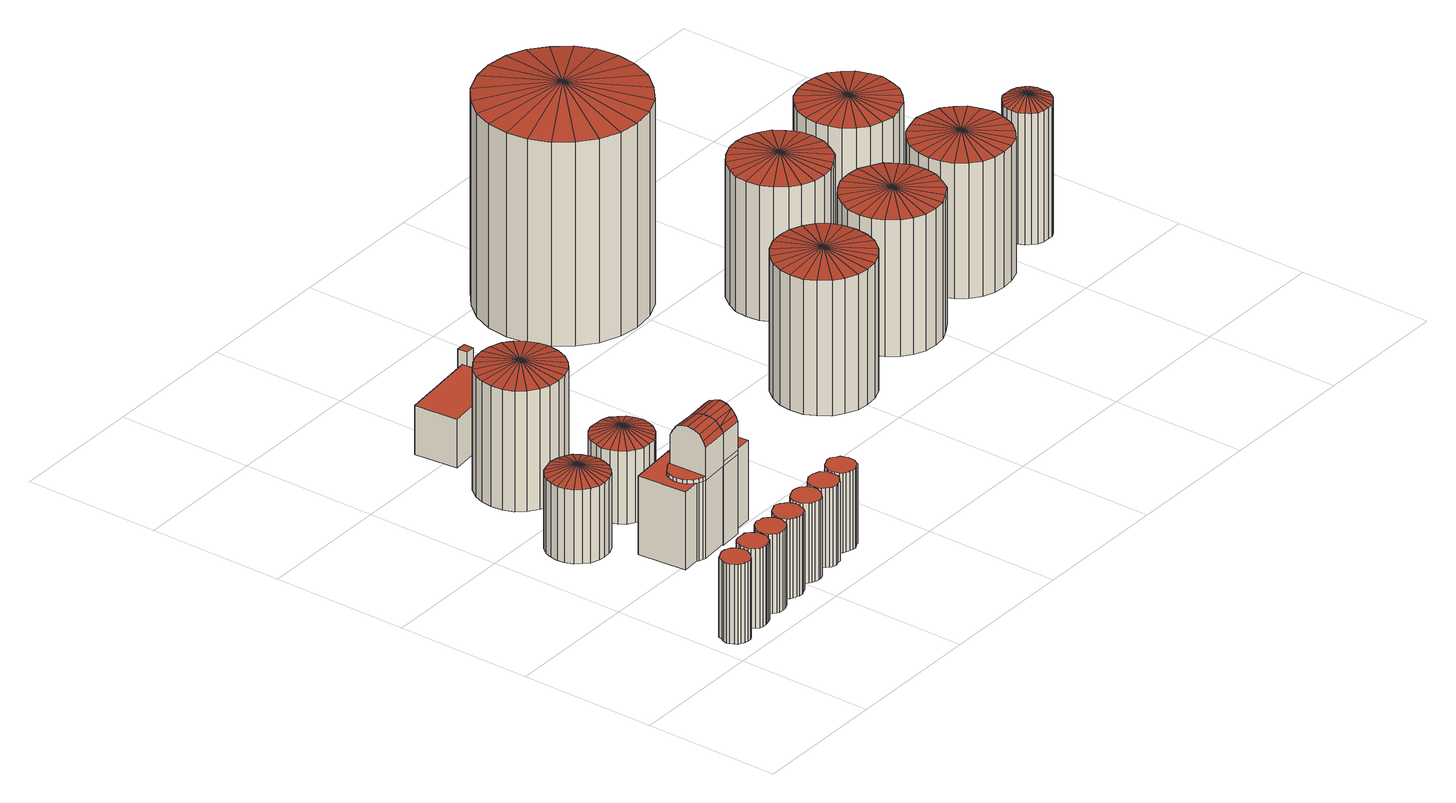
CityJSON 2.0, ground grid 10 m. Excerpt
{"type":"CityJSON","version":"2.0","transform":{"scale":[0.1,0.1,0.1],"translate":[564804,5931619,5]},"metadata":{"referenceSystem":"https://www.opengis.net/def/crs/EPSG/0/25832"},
"CityObjects":{
"building1":{"type":"Building","attributes":{"Grundfläche 2D":3.33,"Grundhöhe NN":5.68},"geometry":[{"type":"Solid","lod":"3","boundaries":[[[[0,1,2,3,4,5,6,7,8,9,10,11,12,13,14,15,16,17,18,19,20,21,22,23,24,25,26]],[[8,27,28,9]],[[9,28,29,10]],[[10,29,30,11]],[[11,30,31,12]],[[12,31,32,13]],[[13,32,33,14]],[[14,33,34,15]],[[15,34,35,16]],[[16,35,36,17]],[[17,36,37,18]],[[18,37,38,39,20,19]],[[20,39,40,21]],[[21,40,41,22]],[[22,41,42,23]],[[23,42,43,44,25,24]],[[25,44,45,26]],[[26,45,46,0]],[[0,46,47,1]],[[1,47,48,2]],[[2,48,49,3]],[[3,49,50,4]],[[4,50,51,5]],[[7,52,27,8]],[[5,51,53,6]],[[6,53,52,7]],[[40,38,34,33,32,31,30,29,28,27,52,53,51,50,49,48,47,46,45,44,43,42,41]],[[38,40,39]],[[36,35,34,38,37]]]],"semantics":{"surfaces":[{"type":"RoofSurface"},{"type":"WallSurface"},{"type":"GroundSurface"}],"values":[[0,1,1,1,1,1,1,1,1,1,1,1,1,1,1,1,1,1,1,1,1,1,1,1,1,1,2,2,2]]}}]},
"building2":{"type":"Building","attributes":{"Grundfläche 2D":3.33,"Grundhöhe NN":5.69},"geometry":[{"type":"Solid","lod":"3","boundaries":[[[[54,55,56,57,58,59,60,61,62,63,64,65,66,67,68,69,70,71,72,73,74,75,76,77,78]],[[62,79,80,63]],[[63,80,81,64]],[[64,81,82,65]],[[65,82,83,66]],[[66,83,84,67]],[[67,84,85,68]],[[68,85,86,69]],[[69,86,87,70]],[[70,87,88,71]],[[71,88,89,72]],[[72,89,90,73]],[[73,90,91,74]],[[74,91,92,75]],[[75,92,93,76]],[[93,94,77,76]],[[77,94,95,78]],[[78,95,96,54]],[[54,96,97,55]],[[55,97,98,56]],[[56,98,99,57]],[[57,99,100,58]],[[58,100,101,59]],[[61,102,79,62]],[[59,101,103,60]],[[60,103,102,61]],[[91,90,89,88,87,86,85,84,83,82,81,80,79,102,103,101,100,99,98,97,96,95,94,93,92]]]],"semantics":{"surfaces":[{"type":"RoofSurface"},{"type":"WallSurface"},{"type":"GroundSurface"}],"values":[[0,1,1,1,1,1,1,1,1,1,1,1,1,1,1,1,1,1,1,1,1,1,1,1,1,1,2]]}}]},
"building3":{"type":"Building","attributes":{"Grundfläche 2D":3.33,"Grundhöhe NN":5.69},"geometry":[{"type":"Solid","lod":"3","boundaries":[[[[104,105,106,107,108,109,110,111,112,113,114,115,116,117,118,119,120,121,122,123,124,125,126,127,128]],[[129,113,112,130]],[[131,114,113,129]],[[132,115,114,131]],[[133,116,115,132]],[[134,117,116,133]],[[135,118,117,134]],[[136,119,118,135]],[[137,120,119,136]],[[138,121,120,137]],[[139,122,121,138]],[[140,123,122,139]],[[141,124,123,140]],[[142,125,124,141]],[[143,126,125,142]],[[144,127,126,143]],[[145,128,127,144]],[[146,104,128,145]],[[147,105,104,146]],[[148,106,105,147]],[[149,107,106,148]],[[150,108,107,149]],[[151,109,108,150]],[[130,112,111,152]],[[153,110,109,151]],[[152,111,110,153]],[[141,140,139,138,137,136,135,134,133,132,131,129,130,152,153,151,150,149,148,147,146,145,144,143,142]]]],"semantics":{"surfaces":[{"type":"RoofSurface"},{"type":"WallSurface"},{"type":"GroundSurface"}],"values":[[0,1,1,1,1,1,1,1,1,1,1,1,1,1,1,1,1,1,1,1,1,1,1,1,1,1,2]]}}]},
"building4":{"type":"Building","attributes":{"Grundfläche 2D":3.33,"Grundhöhe NN":5.7},"geometry":[{"type":"Solid","lod":"3","boundaries":[[[[154,155,156,157,158,159,160,161,162,163,164,165,166,167,106,168,169,170,171,172,173,174,175,176,177,178]],[[179,163,162,180]],[[181,164,163,179]],[[182,165,164,181]],[[183,166,165,182]],[[184,167,166,183]],[[148,106,167,184]],[[185,168,106,148]],[[186,169,168,185]],[[187,170,169,186]],[[188,171,170,187]],[[189,190,173,172,171,188]],[[191,174,173,190]],[[192,175,174,191]],[[193,176,175,192]],[[194,177,176,193]],[[195,178,177,194]],[[196,154,178,195]],[[197,155,154,196]],[[198,156,155,197]],[[199,157,156,198]],[[200,158,157,199]],[[201,159,158,200]],[[180,162,161,202]],[[203,160,159,201]],[[202,161,160,203]],[[191,190,189,188,187,186,185,148,184,183,182,181,179,180,202,203,201,200,199,198,197,196,195,194,193,192]]]],"semantics":{"surfaces":[{"type":"RoofSurface"},{"type":"WallSurface"},{"type":"GroundSurface"}],"values":[[0,1,1,1,1,1,1,1,1,1,1,1,1,1,1,1,1,1,1,1,1,1,1,1,1,1,2]]}}]},
"building5":{"type":"Building","attributes":{"Grundfläche 2D":14.87,"Grundhöhe NN":5.85},"geometry":[{"type":"Solid","lod":"3","boundaries":[[[[204,205,206]],[[206,205,207]],[[208,205,204]],[[209,205,208]],[[210,205,209]],[[211,205,210]],[[212,205,211]],[[213,205,212]],[[214,205,213]],[[215,205,214]],[[216,205,215]],[[217,205,216]],[[218,205,217]],[[219,205,218]],[[220,205,219]],[[221,205,220]],[[222,205,221]],[[223,205,222]],[[224,205,223]],[[225,205,224]],[[226,205,225]],[[227,205,226]],[[228,205,227]],[[207,205,228]],[[206,229,230,204]],[[204,230,231,208]],[[208,231,232,209]],[[209,232,233,210]],[[210,233,234,211]],[[211,234,235,212]],[[212,235,236,213]],[[213,236,237,214]],[[214,237,238,215]],[[215,238,239,216]],[[216,239,240,217]],[[217,240,241,218]],[[218,241,242,219]],[[219,242,243,220]],[[220,243,244,221]],[[221,244,245,222]],[[222,245,246,223]],[[223,246,247,224]],[[224,247,248,225]],[[225,248,249,226]],[[226,249,250,227]],[[227,250,251,228]],[[228,251,252,207]],[[207,252,229,206]],[[247,246,245,244,243,242,241,240,239,238,237,236,235,234,233,232,231,230,229,252,251,250,249,248]]]],"semantics":{"surfaces":[{"type":"RoofSurface"},{"type":"WallSurface"},{"type":"GroundSurface"}],"values":[[0,0,0,0,0,0,0,0,0,0,0,0,0,0,0,0,0,0,0,0,0,0,0,0,1,1,1,1,1,1,1,1,1,1,1,1,1,1,1,1,1,1,1,1,1,1,1,1,2]]}}]},
"building6":{"type":"Building","attributes":{"Grundfläche 2D":14.58,"Grundhöhe NN":5.79},"geometry":[{"type":"Solid","lod":"3","boundaries":[[[[253,254,255,256]],[[257,253,256,258]],[[259,255,254,260,261]],[[258,262,263,264,257]],[[263,262,265,266,267]],[[265,268,269,266]],[[268,270,271,269]],[[270,272,273,274,271]],[[275,276,277,278,279,280,281,282,283,284,285,286,287,288,289,290,291,292,293]],[[294,295,296,297,298,299,300,301,302,303,304,305,306,307,308,309,310]],[[290,289,259,261,260,307,306]],[[262,258,256,255,259,289,288,287,286,272,270,268,265]],[[273,272,286,311,312]],[[312,313,274,273]],[[313,314,271,274]],[[266,269,271,314,315,316,317,307,260,254,253,257,264,263,267]],[[290,306,305,291]],[[291,305,304,292]],[[292,304,303,293]],[[293,303,302,275]],[[275,302,301,276]],[[276,301,300,277]],[[277,300,299,278]],[[298,279,278,299]],[[279,298,297,280]],[[280,297,296,281]],[[281,296,295,282]],[[282,295,294,318,284,283]],[[284,318,319,285]],[[285,319,311,286]],[[320,321,322,308,307,317,316,315,314,323,324]],[[325,309,308,322]],[[326,310,309,325]],[[327,294,310,326]],[[328,318,294,327]],[[329,319,318,328]],[[330,311,319,329]],[[323,312,311,330]],[[323,314,313]],[[323,313,312]],[[328,327,326,325,322,321,320,324,323,330,329]]]],"semantics":{"surfaces":[{"type":"RoofSurface"},{"type":"WallSurface"},{"type":"GroundSurface"}],"values":[[0,0,0,0,0,0,0,0,0,0,1,1,1,1,1,1,1,1,1,1,1,1,1,1,1,1,1,1,1,1,1,1,1,1,1,1,1,1,1,1,2]]}}]},
"building7":{"type":"Building","attributes":{"Grundfläche 2D":3.33,"Grundhöhe NN":5.73},"geometry":[{"type":"Solid","lod":"3","boundaries":[[[[331,332,333,334,335,336,337,338,339,340,341,342,343,344,345,346,347,348,349,350,351,352,353,354,355,356]],[[357,340,339,358]],[[359,341,340,357]],[[360,342,341,359]],[[361,343,342,360]],[[362,344,343,361]],[[363,345,344,362]],[[364,346,345,363]],[[365,347,346,364]],[[366,348,347,365]],[[367,349,348,366]],[[368,350,349,367]],[[369,351,350,368]],[[370,352,351,369]],[[371,353,352,370]],[[372,373,355,354,353,371]],[[374,356,355,373]],[[375,331,356,374]],[[376,332,331,375]],[[377,333,332,376]],[[378,334,333,377]],[[379,335,334,378]],[[380,336,335,379]],[[358,339,338,381]],[[382,337,336,380]],[[381,338,337,382]],[[369,368,367,366,365,364,363,362,361,360,359,357,358,381,382,380,379,378,377,376,375,374,373,372,371,370]]]],"semantics":{"surfaces":[{"type":"RoofSurface"},{"type":"WallSurface"},{"type":"GroundSurface"}],"values":[[0,1,1,1,1,1,1,1,1,1,1,1,1,1,1,1,1,1,1,1,1,1,1,1,1,1,2]]}}]},
"building8":{"type":"Building","attributes":{"Grundfläche 2D":3.33,"Grundhöhe NN":5.72},"geometry":[{"type":"Solid","lod":"3","boundaries":[[[[383,384,385,386,387,388,389,390,391,392,393,394,395,396,397,398,399,400,401,402,403,404,405,406,407,408,409]],[[391,410,411,392]],[[392,411,412,393]],[[393,412,413,394]],[[394,413,414,395]],[[395,414,415,396]],[[396,415,416,397]],[[397,416,417,398]],[[398,417,418,399]],[[399,418,419,400]],[[400,419,420,401]],[[401,420,421,422,403,402]],[[403,422,423,404]],[[404,423,424,405]],[[405,424,425,406]],[[406,425,426,427,408,407]],[[408,427,428,409]],[[409,428,429,383]],[[383,429,430,384]],[[384,430,431,385]],[[385,431,432,386]],[[386,432,433,387]],[[387,433,434,388]],[[390,435,410,391]],[[388,434,436,389]],[[389,436,435,390]],[[423,422,421,420,419,418,417,416,415,414,413,412,411,410,435,436,434,433,432,431,430,429,428,427,426,425,424]]]],"semantics":{"surfaces":[{"type":"RoofSurface"},{"type":"WallSurface"},{"type":"GroundSurface"}],"values":[[0,1,1,1,1,1,1,1,1,1,1,1,1,1,1,1,1,1,1,1,1,1,1,1,1,1,2]]}}]},
"building9":{"type":"Building","attributes":{"Grundfläche 2D":14.74,"Grundhöhe NN":5.73},"geometry":[{"type":"MultiSurface","lod":"3","boundaries":[[[437,438,439,440,441,442,443,444,445,446,447,444,448,449,450,451,452,453,454]],[[455,456,260,254,457]],[[254,253,458,457]],[[458,253,257,459]],[[257,264,263,460,459]],[[263,266,461,460]],[[266,269,462,461]],[[462,269,271]],[[271,273,463,464]],[[464,462,271]],[[273,271,274]],[[307,465,466,467,468,469,470,471,472,473,474,475,476,477,478,479,480,308]],[[446,466,465,447]],[[447,465,307,481]],[[482,315,312,483,484,485,486,481,307,317]],[[487,483,312,488]],[[450,487,488,489]],[[450,489,490,451]],[[478,477,453,452,451,490]],[[453,477,476,454]],[[454,476,475,437]],[[437,475,474,438]],[[438,474,473,439]],[[472,440,439,473]],[[440,472,471,441]],[[441,471,470,442]],[[442,470,469,443]],[[443,469,468,467,445,444]],[[445,467,466,446]],[[455,444,447,481,260,456]],[[253,254,260,481,486,485,484,483,273,271,269,266,263,264,257]],[[273,483,487,463]],[[463,487,450,464]],[[461,462,464,450,449,448,444,455,457,458,459,460]],[[491,480,479,492]],[[493,308,480,491]],[[494,495,496,497,498,312,315,482,317,307,308,493]],[[499,488,312,498]],[[500,489,488,499]],[[492,479,478,501]],[[502,490,489,500]],[[501,478,490,502]],[[492,501,502,500,499,498,497,496,495,494,493,491]]],"semantics":{"surfaces":[{"type":"RoofSurface"},{"type":"WallSurface"},{"type":"GroundSurface"}],"values":[0,0,0,0,0,0,0,0,0,0,0,0,1,1,1,1,1,1,1,1,1,1,1,1,1,1,1,1,1,1,1,1,1,1,1,1,1,1,1,1,1,1,2]}}]},
"building10":{"type":"Building","attributes":{"Grundfläche 2D":14.87,"Grundhöhe NN":5.83},"geometry":[{"type":"Solid","lod":"3","boundaries":[[[[503,504,505]],[[505,504,506]],[[507,504,503]],[[508,504,507]],[[509,504,508]],[[510,504,509]],[[511,504,510]],[[512,504,511]],[[513,504,512]],[[514,504,513]],[[515,504,514]],[[516,504,515]],[[517,504,516]],[[518,504,517]],[[519,504,518]],[[520,504,519]],[[521,504,520]],[[522,504,521]],[[523,504,522]],[[524,504,523]],[[525,504,524]],[[526,504,525]],[[527,504,526]],[[506,504,527]],[[505,528,529,503]],[[503,529,530,507]],[[507,530,531,508]],[[508,531,532,509]],[[509,532,533,510]],[[510,533,534,511]],[[511,534,535,512]],[[512,535,536,513]],[[513,536,537,514]],[[514,537,538,515]],[[515,538,539,516]],[[516,539,540,517]],[[517,540,541,518]],[[518,541,542,519]],[[519,542,543,520]],[[520,543,544,521]],[[521,544,545,522]],[[522,545,546,523]],[[523,546,547,524]],[[524,547,548,525]],[[525,548,549,526]],[[526,549,550,527]],[[527,550,551,506]],[[506,551,528,505]],[[545,544,543,542,541,540,539,538,537,536,535,534,533,532,531,530,529,528,551,550,549,548,547,546]]]],"semantics":{"surfaces":[{"type":"RoofSurface"},{"type":"WallSurface"},{"type":"GroundSurface"}],"values":[[0,0,0,0,0,0,0,0,0,0,0,0,0,0,0,0,0,0,0,0,0,0,0,0,1,1,1,1,1,1,1,1,1,1,1,1,1,1,1,1,1,1,1,1,1,1,1,1,2]]}}]},
"building11":{"type":"Building","attributes":{"Grundfläche 2D":30.1,"Grundhöhe NN":5.83},"geometry":[{"type":"Solid","lod":"3","boundaries":[[[[552,553,554]],[[554,553,555]],[[556,553,552]],[[557,553,556]],[[558,553,557]],[[559,553,558]],[[560,553,559]],[[561,553,560]],[[562,553,561]],[[563,553,562]],[[564,553,563]],[[565,553,564]],[[566,553,565]],[[567,553,566]],[[568,553,567]],[[569,553,568]],[[570,553,569]],[[571,553,570]],[[572,553,571]],[[573,553,572]],[[574,553,573]],[[575,553,574]],[[576,553,575]],[[555,553,576]],[[554,577,578,552]],[[552,578,579,556]],[[556,579,580,557]],[[557,580,581,558]],[[558,581,582,559]],[[559,582,583,560]],[[560,583,584,561]],[[561,584,585,562]],[[562,585,586,563]],[[563,586,587,564]],[[564,587,588,565]],[[565,588,589,566]],[[566,589,590,567]],[[567,590,591,568]],[[568,591,592,569]],[[569,592,593,570]],[[570,593,594,571]],[[571,594,595,572]],[[572,595,596,573]],[[573,596,597,574]],[[574,597,598,575]],[[555,599,577,554]],[[575,598,600,576]],[[576,600,599,555]],[[592,591,590,589,588,587,586,585,584,583,582,581,580,579,578,577,599,600,598,597,596,595,594,593]]]],"semantics":{"surfaces":[{"type":"RoofSurface"},{"type":"WallSurface"},{"type":"GroundSurface"}],"values":[[0,0,0,0,0,0,0,0,0,0,0,0,0,0,0,0,0,0,0,0,0,0,0,0,1,1,1,1,1,1,1,1,1,1,1,1,1,1,1,1,1,1,1,1,1,1,1,1,2]]}}]},
"building12":{"type":"Building","attributes":{"Grundfläche 2D":3.33,"Grundhöhe NN":5.7},"geometry":[{"type":"Solid","lod":"3","boundaries":[[[[601,602,603,604,605,606,607,608,609,610,611,612,613,614,615,616,617,618,619,620,621,622,623,624,625,626,627]],[[609,628,629,610]],[[610,629,630,611]],[[611,630,631,612]],[[612,631,632,613]],[[613,632,633,614]],[[614,633,634,615]],[[615,634,635,616]],[[616,635,636,617]],[[617,636,637,618]],[[618,637,638,619]],[[619,638,639,640,621,620]],[[621,640,641,622]],[[622,641,642,623]],[[623,642,643,624]],[[624,643,644,645,626,625]],[[626,645,646,627]],[[627,646,647,601]],[[601,647,648,602]],[[602,648,649,603]],[[603,649,650,604]],[[604,650,651,605]],[[605,651,652,606]],[[608,653,628,609]],[[606,652,654,607]],[[607,654,653,608]],[[641,640,639,638,637,636,635,634,633,632,631,630,629,628,653,654,652,651,650,649,648,647,646,645,644,643,642]]]],"semantics":{"surfaces":[{"type":"RoofSurface"},{"type":"WallSurface"},{"type":"GroundSurface"}],"values":[[0,1,1,1,1,1,1,1,1,1,1,1,1,1,1,1,1,1,1,1,1,1,1,1,1,1,2]]}}]},
"building13":{"type":"Building","attributes":{"Grundfläche 2D":19.23,"Grundhöhe NN":5.72},"geometry":[{"type":"Solid","lod":"3","boundaries":[[[[655,656,657,658]],[[658,659,660,655]],[[655,660,661,656]],[[656,661,662,657]],[[657,662,659,658]],[[659,662,661,660]]]],"semantics":{"surfaces":[{"type":"RoofSurface"},{"type":"WallSurface"},{"type":"GroundSurface"}],"values":[[0,1,1,1,1,2]]}}]},
"building14":{"type":"Building","attributes":{"Grundfläche 2D":0.496,"Grundhöhe NN":5.68},"geometry":[{"type":"Solid","lod":"3","boundaries":[[[[663,664,665,666]],[[666,667,668,663]],[[663,668,669,664]],[[664,669,670,665]],[[665,670,667,666]],[[667,670,669,668]]]],"semantics":{"surfaces":[{"type":"RoofSurface"},{"type":"WallSurface"},{"type":"GroundSurface"}],"values":[[0,1,1,1,1,2]]}}]},
"building15":{"type":"Building","attributes":{"Grundfläche 2D":39.16,"Grundhöhe NN":5.37},"geometry":[{"type":"Solid","lod":"3","boundaries":[[[[671,672,673]],[[673,672,674]],[[675,672,671]],[[676,672,675]],[[677,672,676]],[[678,672,677]],[[679,672,678]],[[680,672,679]],[[681,672,680]],[[682,672,681]],[[683,672,682]],[[684,672,683]],[[685,672,684]],[[686,672,685]],[[687,672,686]],[[688,672,687]],[[689,672,688]],[[690,672,689]],[[691,672,690]],[[692,672,691]],[[693,672,692]],[[694,672,693]],[[695,672,694]],[[674,672,695]],[[673,696,697,671]],[[671,697,698,675]],[[675,698,699,676]],[[676,699,700,677]],[[677,700,701,678]],[[678,701,702,679]],[[679,702,703,680]],[[680,703,704,681]],[[681,704,705,682]],[[682,705,706,683]],[[683,706,707,684]],[[684,707,708,685]],[[685,708,709,686]],[[686,709,710,687]],[[687,710,711,688]],[[688,711,712,689]],[[689,712,713,690]],[[690,713,714,691]],[[691,714,715,692]],[[674,716,696,673]],[[692,715,717,693]],[[693,717,718,694]],[[694,718,719,695]],[[695,719,716,674]],[[715,714,713,712,711,710,709,708,707,706,705,704,703,702,701,700,699,698,697,696,716,719,718,717]]]],"semantics":{"surfaces":[{"type":"RoofSurface"},{"type":"WallSurface"},{"type":"GroundSurface"}],"values":[[0,0,0,0,0,0,0,0,0,0,0,0,0,0,0,0,0,0,0,0,0,0,0,0,1,1,1,1,1,1,1,1,1,1,1,1,1,1,1,1,1,1,1,1,1,1,1,1,2]]}}]},
"building16":{"type":"Building","attributes":{"Grundfläche 2D":111.4,"Grundhöhe NN":5.17},"geometry":[{"type":"Solid","lod":"3","boundaries":[[[[720,721,722]],[[722,721,723]],[[724,721,720]],[[725,721,724]],[[726,721,725]],[[727,721,726]],[[728,721,727]],[[729,721,728]],[[730,721,729]],[[731,721,730]],[[732,721,731]],[[733,721,732]],[[734,721,733]],[[735,721,734]],[[736,721,735]],[[737,721,736]],[[738,721,737]],[[739,721,738]],[[740,721,739]],[[741,721,740]],[[742,721,741]],[[743,721,742]],[[744,721,743]],[[723,721,744]],[[722,745,746,720]],[[720,746,747,724]],[[724,747,748,725]],[[725,748,749,726]],[[726,749,750,727]],[[727,750,751,728]],[[728,751,752,729]],[[729,752,753,730]],[[730,753,754,731]],[[731,754,755,732]],[[732,755,756,733]],[[733,756,757,734]],[[734,757,758,735]],[[735,758,759,736]],[[736,759,760,737]],[[737,760,761,738]],[[738,761,762,739]],[[739,762,763,740]],[[740,763,764,741]],[[741,764,765,742]],[[742,765,766,743]],[[723,767,745,722]],[[743,766,768,744]],[[744,768,767,723]],[[757,756,755,754,753,752,751,750,749,748,747,746,745,767,768,766,765,764,763,762,761,760,759,758]]]],"semantics":{"surfaces":[{"type":"RoofSurface"},{"type":"WallSurface"},{"type":"GroundSurface"}],"values":[[0,0,0,0,0,0,0,0,0,0,0,0,0,0,0,0,0,0,0,0,0,0,0,0,1,1,1,1,1,1,1,1,1,1,1,1,1,1,1,1,1,1,1,1,1,1,1,1,2]]}}]},
"building17":{"type":"Building","attributes":{"Grundfläche 2D":39.15,"Grundhöhe NN":5.36},"geometry":[{"type":"Solid","lod":"3","boundaries":[[[[769,770,771]],[[771,770,772]],[[773,770,769]],[[774,770,773]],[[775,770,774]],[[776,770,775]],[[777,770,776]],[[778,770,777]],[[779,770,778]],[[780,770,779]],[[781,770,780]],[[782,770,781]],[[783,770,782]],[[784,770,783]],[[785,770,784]],[[786,770,785]],[[787,770,786]],[[788,770,787]],[[789,770,788]],[[790,770,789]],[[791,770,790]],[[792,770,791]],[[793,770,792]],[[772,770,793]],[[771,794,795,769]],[[769,795,796,773]],[[773,796,797,774]],[[774,797,798,775]],[[775,798,799,776]],[[776,799,800,777]],[[777,800,801,778]],[[778,801,802,779]],[[779,802,803,780]],[[780,803,804,781]],[[781,804,805,782]],[[782,805,806,783]],[[783,806,807,784]],[[784,807,808,785]],[[785,808,809,786]],[[786,809,810,787]],[[787,810,811,788]],[[788,811,812,789]],[[789,812,813,790]],[[790,813,814,791]],[[772,815,794,771]],[[791,814,816,792]],[[792,816,817,793]],[[793,817,815,772]],[[812,811,810,809,808,807,806,805,804,803,802,801,800,799,798,797,796,795,794,815,817,816,814,813]]]],"semantics":{"surfaces":[{"type":"RoofSurface"},{"type":"WallSurface"},{"type":"GroundSurface"}],"values":[[0,0,0,0,0,0,0,0,0,0,0,0,0,0,0,0,0,0,0,0,0,0,0,0,1,1,1,1,1,1,1,1,1,1,1,1,1,1,1,1,1,1,1,1,1,1,1,1,2]]}}]},
"building18":{"type":"Building","attributes":{"Grundfläche 2D":39.16,"Grundhöhe NN":5.23},"geometry":[{"type":"Solid","lod":"3","boundaries":[[[[818,819,820]],[[820,819,821]],[[822,819,818]],[[823,819,822]],[[824,819,823]],[[825,819,824]],[[826,819,825]],[[827,819,826]],[[828,819,827]],[[829,819,828]],[[830,819,829]],[[831,819,830]],[[832,819,831]],[[833,819,832]],[[834,819,833]],[[835,819,834]],[[836,819,835]],[[837,819,836]],[[838,819,837]],[[839,819,838]],[[840,819,839]],[[841,819,840]],[[842,819,841]],[[821,819,842]],[[820,843,844,818]],[[818,844,845,822]],[[822,845,846,823]],[[823,846,847,824]],[[824,847,848,825]],[[825,848,849,826]],[[826,849,850,827]],[[827,850,851,828]],[[828,851,852,829]],[[829,852,853,830]],[[830,853,854,831]],[[831,854,855,832]],[[832,855,856,833]],[[833,856,857,834]],[[834,857,858,835]],[[835,858,859,836]],[[836,859,860,837]],[[837,860,861,838]],[[838,861,862,839]],[[839,862,863,840]],[[840,863,864,841]],[[821,865,843,820]],[[841,864,866,842]],[[842,866,865,821]],[[851,850,849,848,847,846,845,844,843,865,866,864,863,862,861,860,859,858,857,856,855,854,853,852]]]],"semantics":{"surfaces":[{"type":"RoofSurface"},{"type":"WallSurface"},{"type":"GroundSurface"}],"values":[[0,0,0,0,0,0,0,0,0,0,0,0,0,0,0,0,0,0,0,0,0,0,0,0,1,1,1,1,1,1,1,1,1,1,1,1,1,1,1,1,1,1,1,1,1,1,1,1,2]]}}]},
"building19":{"type":"Building","attributes":{"Grundfläche 2D":39.16,"Grundhöhe NN":5.31},"geometry":[{"type":"Solid","lod":"3","boundaries":[[[[867,868,869]],[[869,868,870]],[[871,868,867]],[[872,868,871]],[[873,868,872]],[[874,868,873]],[[875,868,874]],[[876,868,875]],[[877,868,876]],[[878,868,877]],[[879,868,878]],[[880,868,879]],[[881,868,880]],[[882,868,881]],[[883,868,882]],[[884,868,883]],[[885,868,884]],[[886,868,885]],[[887,868,886]],[[888,868,887]],[[889,868,888]],[[890,868,889]],[[891,868,890]],[[870,868,891]],[[869,892,893,867]],[[867,893,894,871]],[[871,894,895,872]],[[872,895,896,873]],[[873,896,897,874]],[[874,897,898,875]],[[875,898,899,876]],[[876,899,900,877]],[[877,900,901,878]],[[878,901,902,879]],[[879,902,903,880]],[[880,903,904,881]],[[881,904,905,882]],[[882,905,906,883]],[[883,906,907,884]],[[884,907,908,885]],[[885,908,909,886]],[[886,909,910,887]],[[887,910,911,888]],[[870,912,892,869]],[[888,911,913,889]],[[889,913,914,890]],[[890,914,915,891]],[[891,915,912,870]],[[905,904,903,902,901,900,899,898,897,896,895,894,893,892,912,915,914,913,911,910,909,908,907,906]]]],"semantics":{"surfaces":[{"type":"RoofSurface"},{"type":"WallSurface"},{"type":"GroundSurface"}],"values":[[0,0,0,0,0,0,0,0,0,0,0,0,0,0,0,0,0,0,0,0,0,0,0,0,1,1,1,1,1,1,1,1,1,1,1,1,1,1,1,1,1,1,1,1,1,1,1,1,2]]}}]},
"building20":{"type":"Building","attributes":{"Grundfläche 2D":39.16,"Grundhöhe NN":5.21},"geometry":[{"type":"Solid","lod":"3","boundaries":[[[[916,917,918]],[[918,917,919]],[[920,917,916]],[[921,917,920]],[[922,917,921]],[[923,917,922]],[[924,917,923]],[[925,917,924]],[[926,917,925]],[[927,917,926]],[[928,917,927]],[[929,917,928]],[[930,917,929]],[[931,917,930]],[[932,917,931]],[[933,917,932]],[[934,917,933]],[[935,917,934]],[[936,917,935]],[[937,917,936]],[[938,917,937]],[[939,917,938]],[[940,917,939]],[[919,917,940]],[[918,941,942,916]],[[916,942,943,920]],[[920,943,944,921]],[[921,944,945,922]],[[922,945,946,923]],[[923,946,947,924]],[[924,947,948,925]],[[925,948,949,926]],[[926,949,950,927]],[[927,950,951,928]],[[928,951,952,929]],[[929,952,953,930]],[[930,953,954,931]],[[931,954,955,932]],[[932,955,956,933]],[[933,956,957,934]],[[934,957,958,935]],[[935,958,959,936]],[[919,960,941,918]],[[936,959,961,937]],[[937,961,962,938]],[[938,962,963,939]],[[939,963,964,940]],[[940,964,960,919]],[[957,956,955,954,953,952,951,950,949,948,947,946,945,944,943,942,941,960,964,963,962,961,959,958]]]],"semantics":{"surfaces":[{"type":"RoofSurface"},{"type":"WallSurface"},{"type":"GroundSurface"}],"values":[[0,0,0,0,0,0,0,0,0,0,0,0,0,0,0,0,0,0,0,0,0,0,0,0,1,1,1,1,1,1,1,1,1,1,1,1,1,1,1,1,1,1,1,1,1,1,1,1,2]]}}]},
"building21":{"type":"Building","attributes":{"Grundfläche 2D":8.77,"Grundhöhe NN":5.36},"geometry":[{"type":"Solid","lod":"3","boundaries":[[[[965,966,967]],[[967,966,968]],[[969,966,965]],[[970,966,969]],[[971,966,970]],[[972,966,971]],[[973,966,972]],[[974,966,973]],[[975,966,974]],[[976,966,975]],[[977,966,976]],[[978,966,977]],[[979,966,978]],[[980,966,979]],[[981,966,980]],[[982,966,981]],[[983,966,982]],[[984,966,983]],[[985,966,984]],[[986,966,985]],[[987,966,986]],[[988,966,987]],[[989,966,988]],[[968,966,989]],[[967,990,991,965]],[[965,991,992,969]],[[969,992,993,970]],[[970,993,994,971]],[[971,994,995,972]],[[972,995,996,973]],[[973,996,997,974]],[[974,997,998,975]],[[975,998,999,976]],[[976,999,1000,977]],[[977,1000,1001,978]],[[978,1001,1002,979]],[[979,1002,1003,980]],[[980,1003,1004,981]],[[981,1004,1005,982]],[[982,1005,1006,983]],[[983,1006,1007,984]],[[984,1007,1008,985]],[[985,1008,1009,986]],[[986,1009,1010,987]],[[987,1010,1011,988]],[[988,1011,1012,989]],[[989,1012,1013,968]],[[968,1013,990,967]],[[1004,1003,1002,1001,1000,999,998,997,996,995,994,993,992,991,990,1013,1012,1011,1010,1009,1008,1007,1006,1005]]]],"semantics":{"surfaces":[{"type":"RoofSurface"},{"type":"WallSurface"},{"type":"GroundSurface"}],"values":[[0,0,0,0,0,0,0,0,0,0,0,0,0,0,0,0,0,0,0,0,0,0,0,0,1,1,1,1,1,1,1,1,1,1,1,1,1,1,1,1,1,1,1,1,1,1,1,1,2]]}}]}
},
"vertices":[
[25,14,67],[26,16,67],[26,19,67],[25,21,67],[24,24,67],[22,26,67],[20,27,67],[18,28,67],[15,28,67],[12,27,67],[10,26,67],[8,25,67],[7,22,67],[6,20,67],[5,17,67],[6,15,67],[7,12,67],[8,10,67],[10,9,67],[12,8,67],[13,8,67],[15,7,67],[18,7,67],[20,8,67],[21,9,67],[22,10,67],[24,12,67],[15,28,7],[12,27,7],[10,26,7],[8,25,7],[7,22,7],[6,20,7],[5,17,7],[6,15,7],[7,12,7],[8,10,7],[10,9,7],[12,8,7],[13,8,7],[15,7,7],[18,7,7],[20,8,7],[21,9,7],[22,10,7],[24,12,7],[25,14,7],[26,16,7],[26,19,7],[25,21,7],[24,24,7],[22,26,7],[18,28,7],[20,27,7],
[48,16,67],[48,19,67],[48,22,67],[48,24,67],[46,26,67],[45,28,67],[42,30,67],[40,30,67],[37,30,67],[35,30,67],[32,29,67],[30,27,67],[29,25,67],[28,23,67],[28,20,67],[28,17,67],[29,15,67],[31,13,67],[33,11,67],[35,10,67],[38,10,67],[40,10,67],[43,11,67],[45,12,67],[46,14,67],[37,30,7],[35,30,7],[32,29,7],[30,27,7],[29,25,7],[28,23,7],[28,20,7],[28,17,7],[29,15,7],[31,13,7],[33,11,7],[35,10,7],[38,10,7],[40,10,7],[43,11,7],[45,12,7],[46,14,7],[48,16,7],[48,19,7],[48,22,7],[48,24,7],[46,26,7],[45,28,7],[40,30,7],[42,30,7],
[69,19,67],[70,21,67],[70,24,67],[69,26,67],[68,28,67],[66,30,67],[64,32,67],[61,32,67],[59,33,67],[56,32,67],[54,31,67],[52,29,67],[50,27,67],[49,25,67],[49,22,67],[49,20,67],[50,17,67],[52,15,67],[54,13,67],[56,12,67],[59,12,67],[61,12,67],[64,13,67],[66,14,67],[68,16,67],[56,32,7],[59,33,7],[54,31,7],[52,29,7],[50,27,7],[49,25,7],[49,22,7],[49,20,7],[50,17,7],[52,15,7],[54,13,7],[56,12,7],[59,12,7],[61,12,7],[64,13,7],[66,14,7],[68,16,7],[69,19,7],[70,21,7],[70,24,7],[69,26,7],[68,28,7],[66,30,7],[61,32,7],[64,32,7],
[90,21,67],[91,23,67],[91,26,67],[90,28,67],[89,31,67],[87,32,67],[85,34,67],[83,35,67],[80,35,67],[78,34,67],[75,33,67],[73,31,67],[72,29,67],[71,27,67],[71,22,67],[72,19,67],[73,17,67],[75,16,67],[77,15,67],[78,15,67],[80,14,67],[83,14,67],[85,15,67],[88,16,67],[89,18,67],[78,34,7],[80,35,7],[75,33,7],[73,31,7],[72,29,7],[71,27,7],[71,22,7],[72,19,7],[73,17,7],[75,16,7],[77,15,7],[78,15,7],[80,14,7],[83,14,7],[85,15,7],[88,16,7],[89,18,7],[90,21,7],[91,23,7],[91,26,7],[90,28,7],[89,31,7],[87,32,7],[83,35,7],[85,34,7],
[61,158,65],[40,163,72],[59,152,65],[56,148,65],[62,163,65],[61,169,65],[59,174,65],[56,179,65],[51,182,65],[46,184,65],[40,185,65],[35,184,65],[29,182,65],[25,179,65],[21,174,65],[19,169,65],[18,163,65],[19,158,65],[21,152,65],[25,148,65],[29,144,65],[35,142,65],[40,141,65],[46,142,65],[51,144,65],[59,152,9],[61,158,9],[62,163,9],[61,169,9],[59,174,9],[56,179,9],[51,182,9],[46,184,9],[40,185,9],[35,184,9],[29,182,9],[25,179,9],[21,174,9],[19,169,9],[18,163,9],[19,158,9],[21,152,9],[25,148,9],[29,144,9],[35,142,9],[40,141,9],[46,142,9],[51,144,9],[56,148,9],
[95,113,100],[95,116,96],[78,115,96],[78,112,100],[96,109,102],[78,108,102],[78,117,92],[94,118,92],[85,118,92],[78,103,103],[97,104,103],[97,106,102],[79,99,102],[98,100,102],[97,103,102],[79,94,100],[99,96,100],[79,91,96],[99,93,96],[79,89,92],[100,91,92],[99,92,96],[72,115,70],[69,113,70],[67,110,70],[66,106,70],[66,103,70],[67,99,70],[68,96,70],[71,93,70],[73,92,70],[74,91,70],[77,90,70],[79,89,70],[79,91,70],[78,115,70],[78,117,70],[85,118,70],[82,118,70],[79,118,70],[75,117,70],[73,92,67],[71,93,67],[68,96,67],[67,99,67],[66,103,67],[66,106,67],[67,110,67],[69,113,67],[72,115,67],[75,117,67],[79,118,67],[82,118,67],[85,118,67],[94,118,67],[92,130,67],[57,127,67],[60,91,67],[79,89,67],[100,91,67],[99,92,67],[99,93,67],[98,100,67],[97,106,67],[96,109,67],[74,91,67],[77,90,67],[97,106,8],[96,109,8],[92,130,8],[100,91,8],[98,100,8],[57,127,8],[60,91,8],[73,92,8],[74,91,8],[77,90,8],[79,89,8],
[113,23,67],[114,25,67],[114,28,67],[113,31,67],[112,33,67],[110,35,67],[108,36,67],[105,37,67],[103,37,67],[100,36,67],[98,35,67],[96,34,67],[94,32,67],[93,29,67],[93,27,67],[93,24,67],[94,22,67],[96,19,67],[98,18,67],[100,17,67],[103,16,67],[105,16,67],[108,17,67],[109,18,67],[110,19,67],[112,21,67],[100,36,7],[103,37,7],[98,35,7],[96,34,7],[94,32,7],[93,29,7],[93,27,7],[93,24,7],[94,22,7],[96,19,7],[98,18,7],[100,17,7],[103,16,7],[105,16,7],[108,17,7],[109,18,7],[110,19,7],[112,21,7],[113,23,7],[114,25,7],[114,28,7],[113,31,7],[112,33,7],[110,35,7],[105,37,7],[108,36,7],
[135,25,67],[135,28,67],[135,30,67],[135,33,67],[133,35,67],[132,37,67],[129,38,67],[127,39,67],[124,39,67],[122,39,67],[119,37,67],[117,36,67],[116,34,67],[115,31,67],[115,29,67],[115,26,67],[116,24,67],[118,22,67],[120,20,67],[121,19,67],[122,19,67],[125,18,67],[127,19,67],[130,19,67],[131,21,67],[132,21,67],[134,23,67],[124,39,7],[122,39,7],[119,37,7],[117,36,7],[116,34,7],[115,31,7],[115,29,7],[115,26,7],[116,24,7],[118,22,7],[120,20,7],[121,19,7],[122,19,7],[125,18,7],[127,19,7],[130,19,7],[131,21,7],[132,21,7],[134,23,7],[135,25,7],[135,28,7],[135,30,7],[135,33,7],[133,35,7],[132,37,7],[127,39,7],[129,38,7],
[126,103,70],[127,107,70],[126,110,70],[125,113,70],[123,116,70],[120,118,70],[117,120,70],[116,120,70],[114,120,70],[111,120,70],[108,119,70],[116,118,70],[116,114,70],[117,94,70],[120,95,70],[121,96,70],[123,98,70],[125,100,70],[116,120,92],[108,119,92],[116,118,96],[116,114,100],[116,110,102],[117,106,103],[117,101,102],[117,97,100],[117,92,92],[117,94,96],[108,119,67],[111,120,67],[114,120,67],[116,120,67],[117,120,67],[120,118,67],[123,116,67],[125,113,67],[126,110,67],[127,107,67],[126,103,67],[125,100,67],[123,98,67],[121,96,67],[135,97,67],[132,134,67],[94,118,70],[97,104,67],[100,91,70],[98,100,70],[97,104,70],[96,109,70],[117,92,70],[117,92,67],[117,94,67],[120,95,67],[132,134,7],[135,97,7],[92,130,7],[94,118,7],[96,109,7],[97,104,7],[98,100,7],[100,91,7],[117,92,7],[117,94,7],[121,96,7],[120,95,7],
[119,165,63],[98,171,70],[117,160,63],[113,155,63],[120,171,63],[119,176,63],[117,182,63],[113,186,63],[109,190,63],[104,192,63],[98,192,63],[92,192,63],[87,190,63],[82,186,63],[79,182,63],[77,176,63],[76,171,63],[77,165,63],[79,160,63],[82,155,63],[87,152,63],[92,149,63],[98,149,63],[104,149,63],[109,152,63],[117,160,8],[119,165,8],[120,171,8],[119,176,8],[117,182,8],[113,186,8],[109,190,8],[104,192,8],[98,192,8],[92,192,8],[87,190,8],[82,186,8],[79,182,8],[77,176,8],[76,171,8],[77,165,8],[79,160,8],[82,155,8],[87,152,8],[92,149,8],[98,149,8],[104,149,8],[109,152,8],[113,155,8],
[48,230,99],[78,238,104],[47,238,99],[48,246,99],[51,222,99],[56,216,99],[63,211,99],[70,208,99],[78,207,99],[86,208,99],[94,211,99],[100,216,99],[105,222,99],[108,230,99],[109,238,99],[108,246,99],[105,253,99],[100,260,99],[94,265,99],[86,268,99],[78,269,99],[70,268,99],[63,265,99],[56,260,99],[51,253,99],[47,238,8],[48,230,8],[51,222,8],[56,216,8],[63,211,8],[70,208,8],[78,207,8],[86,208,8],[94,211,8],[100,216,8],[105,222,8],[108,230,8],[109,238,8],[108,246,8],[105,253,8],[100,260,8],[94,265,8],[86,268,8],[78,269,8],[70,268,8],[63,265,8],[56,260,8],[48,246,8],[51,253,8],
[157,28,67],[157,30,67],[157,33,67],[156,35,67],[155,38,67],[153,39,67],[151,41,67],[149,42,67],[146,42,67],[144,41,67],[141,40,67],[139,38,67],[138,36,67],[137,34,67],[137,31,67],[137,29,67],[138,26,67],[139,24,67],[141,23,67],[143,22,67],[144,22,67],[146,21,67],[149,21,67],[151,22,67],[153,23,67],[154,23,67],[155,25,67],[146,42,7],[144,41,7],[141,40,7],[139,38,7],[138,36,7],[137,34,7],[137,31,7],[137,29,7],[138,26,7],[139,24,7],[141,23,7],[143,22,7],[144,22,7],[146,21,7],[149,21,7],[151,22,7],[153,23,7],[154,23,7],[155,25,7],[157,28,7],[157,30,7],[157,33,7],[156,35,7],[155,38,7],[153,39,7],[149,42,7],[151,41,7],
[73,285,44],[132,291,44],[129,323,44],[70,317,44],[70,317,7],[73,285,7],[132,291,7],[129,323,7],
[139,322,52],[139,329,52],[132,329,52],[133,322,52],[133,322,7],[139,322,7],[139,329,7],[132,329,7],
[324,134,106],[299,160,110],[317,129,106],[308,125,106],[330,142,106],[333,150,106],[334,160,106],[333,169,106],[330,177,106],[324,185,106],[317,190,106],[308,194,106],[299,195,106],[290,194,106],[281,190,106],[274,185,106],[268,177,106],[264,169,106],[263,160,106],[264,150,106],[268,142,106],[274,134,106],[281,129,106],[290,125,106],[299,124,106],[317,129,4],[324,134,4],[330,142,4],[333,150,4],[334,160,4],[333,169,4],[330,177,4],[324,185,4],[317,190,4],[308,194,4],[299,195,4],[290,194,4],[281,190,4],[274,185,4],[268,177,4],[264,169,4],[263,160,4],[264,150,4],[268,142,4],[274,134,4],[308,125,4],[281,129,4],[290,125,4],[299,124,4],
[230,347,156],[288,362,166],[228,362,156],[230,378,156],[236,332,156],[246,320,156],[258,310,156],[273,304,156],[288,302,156],[304,304,156],[318,310,156],[330,320,156],[340,332,156],[346,347,156],[348,362,156],[346,378,156],[340,392,156],[330,404,156],[318,414,156],[304,420,156],[288,422,156],[273,420,156],[258,414,156],[246,404,156],[236,392,156],[228,362,2],[230,347,2],[236,332,2],[246,320,2],[258,310,2],[273,304,2],[288,302,2],[304,304,2],[318,310,2],[330,320,2],[340,332,2],[346,347,2],[348,362,2],[346,378,2],[340,392,2],[330,404,2],[318,414,2],[304,420,2],[288,422,2],[273,420,2],[258,414,2],[246,404,2],[230,378,2],[236,392,2],
[401,138,107],[384,168,111],[393,134,107],[384,133,107],[409,143,107],[414,151,107],[418,159,107],[419,168,107],[418,178,107],[414,186,107],[409,194,107],[401,199,107],[393,203,107],[384,204,107],[374,203,107],[366,199,107],[359,194,107],[353,186,107],[349,178,107],[348,168,107],[349,159,107],[353,151,107],[359,143,107],[366,138,107],[374,134,107],[393,134,4],[401,138,4],[409,143,4],[414,151,4],[418,159,4],[419,168,4],[418,178,4],[414,186,4],[409,194,4],[401,199,4],[393,203,4],[384,204,4],[374,203,4],[366,199,4],[359,194,4],[353,186,4],[349,178,4],[348,168,4],[349,159,4],[353,151,4],[359,143,4],[384,133,4],[366,138,4],[374,134,4],
[342,244,104],[377,254,109],[341,254,104],[342,263,104],[346,236,104],[352,228,104],[359,223,104],[368,219,104],[377,218,104],[386,219,104],[394,223,104],[402,228,104],[407,236,104],[411,244,104],[412,254,104],[411,263,104],[407,271,104],[402,279,104],[394,284,104],[386,288,104],[377,289,104],[368,288,104],[359,284,104],[352,279,104],[346,271,104],[341,254,2],[342,244,2],[346,236,2],[352,228,2],[359,223,2],[368,219,2],[377,218,2],[386,219,2],[394,223,2],[402,228,2],[407,236,2],[411,244,2],[412,254,2],[411,263,2],[407,271,2],[402,279,2],[394,284,2],[386,288,2],[377,289,2],[368,288,2],[359,284,2],[352,279,2],[342,263,2],[346,271,2],
[494,152,105],[469,177,109],[487,146,105],[478,143,105],[500,159,105],[503,168,105],[505,177,105],[503,186,105],[500,195,105],[494,202,105],[487,208,105],[478,211,105],[469,213,105],[460,211,105],[451,208,105],[444,202,105],[438,195,105],[435,186,105],[434,177,105],[435,168,105],[438,159,105],[444,152,105],[451,146,105],[460,143,105],[469,142,105],[487,146,3],[494,152,3],[500,159,3],[503,168,3],[505,177,3],[503,186,3],[500,195,3],[494,202,3],[487,208,3],[478,211,3],[469,213,3],[460,211,3],[451,208,3],[444,202,3],[438,195,3],[435,186,3],[434,177,3],[435,168,3],[438,159,3],[444,152,3],[478,143,3],[451,146,3],[460,143,3],[469,142,3],
[491,243,105],[460,261,109],[485,236,105],[478,230,105],[494,252,105],[496,261,105],[494,270,105],[491,279,105],[485,286,105],[478,292,105],[469,295,105],[460,296,105],[451,295,105],[442,292,105],[435,286,105],[429,279,105],[426,270,105],[425,261,105],[426,252,105],[429,243,105],[435,236,105],[442,230,105],[451,227,105],[460,225,105],[469,227,105],[485,236,2],[491,243,2],[494,252,2],[496,261,2],[494,270,2],[491,279,2],[485,286,2],[478,292,2],[469,295,2],[460,296,2],[451,295,2],[442,292,2],[435,286,2],[429,279,2],[426,270,2],[425,261,2],[426,252,2],[429,243,2],[435,236,2],[478,230,2],[442,230,2],[451,227,2],[460,225,2],[469,227,2],
[548,166,103],[532,171,109],[546,162,103],[544,159,103],[548,171,103],[548,175,103],[546,179,103],[544,182,103],[540,185,103],[536,187,103],[532,187,103],[527,187,103],[523,185,103],[520,182,103],[517,179,103],[515,175,103],[515,171,103],[515,166,103],[517,162,103],[520,159,103],[523,156,103],[527,154,103],[532,154,103],[536,154,103],[540,156,103],[546,162,4],[548,166,4],[548,171,4],[548,175,4],[546,179,4],[544,182,4],[540,185,4],[536,187,4],[532,187,4],[527,187,4],[523,185,4],[520,182,4],[517,179,4],[515,175,4],[515,171,4],[515,166,4],[517,162,4],[520,159,4],[523,156,4],[527,154,4],[532,154,4],[536,154,4],[540,156,4],[544,159,4]
]}
